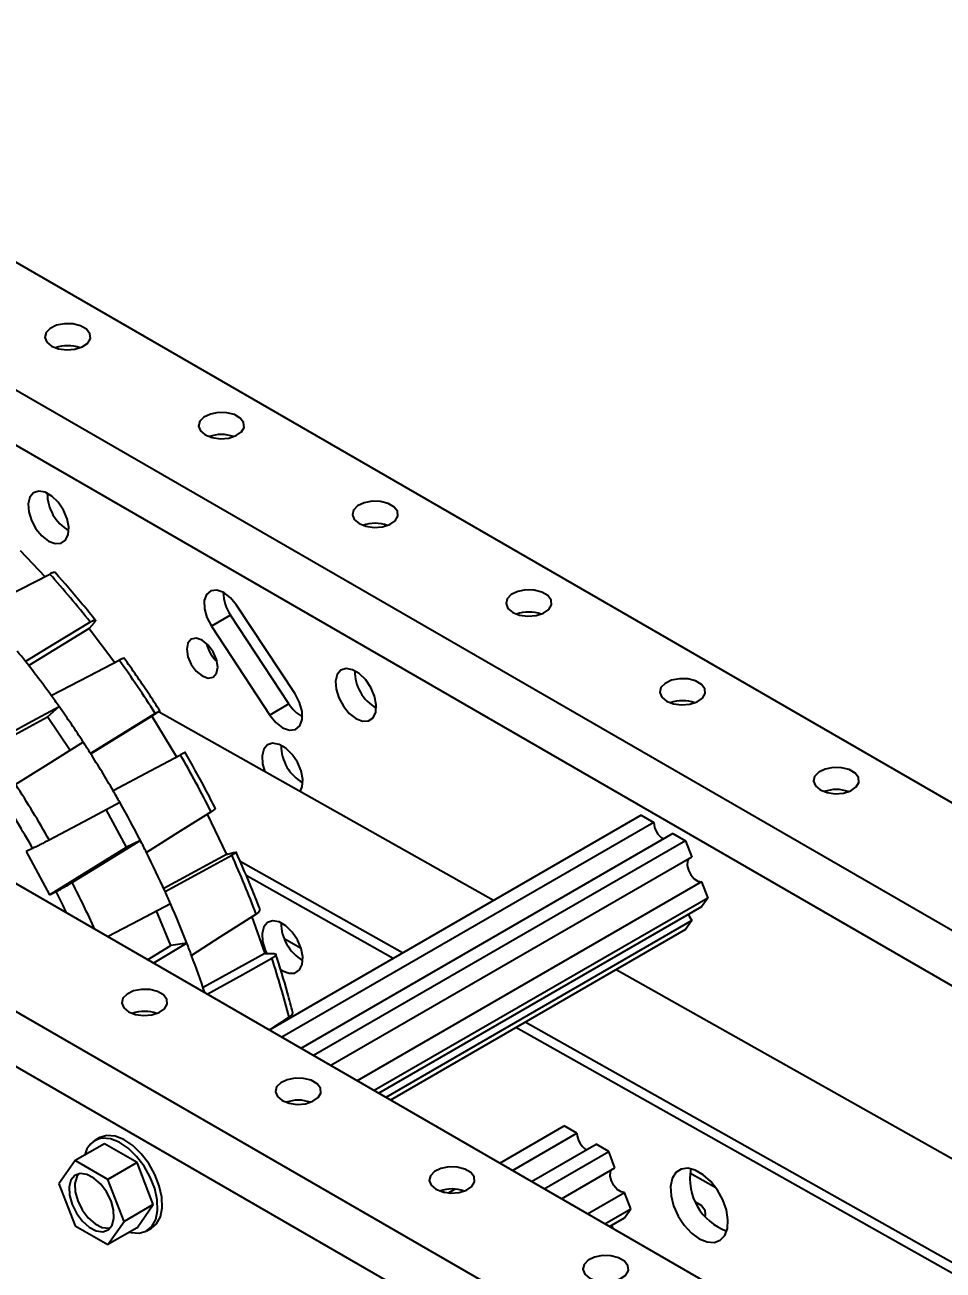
# Model space of a CAD drawing. Header units: inches. Extents: x 0 to 11, y 0 to 8.4.
# Drawn here: x 8.2709 to 8.6229, y 5.7975 to 6.2748 of the extents above; entities that cross this region are included whole.
import ezdxf

# ---------------------------------------------------------------- set-up
doc = ezdxf.new("R2010")
doc.units = ezdxf.units.IN
doc.header["$MEASUREMENT"] = 0
doc.header["$PDSIZE"] = -1
doc.layers.add('OBJ', color=50, linetype='Continuous')
doc.dimstyles.get("Standard").update_dxf_attribs({"dimtxt": 0.18, "dimasz": 0.18, "dimexe": 0.18, "dimexo": 0.0625, "dimgap": 0.09, "dimtad": 0, "dimtih": 1, "dimtoh": 1, "dimdec": 4, "dimzin": 0, "dimdsep": 46, "dimtxsty": 'Standard', "dimcen": 0.09, "dimadec": 0, "dimazin": 0, "dimtfac": 1, "dimtdec": 4, "dimtofl": 0, "dimtmove": 0, "dimatfit": 3, "dimfxl": 1, "dimtolj": 1, "dimtzin": 0, "dimarcsym": 0})

# ---------------------------------------------------------------- blocks, each defined once
blk = doc.blocks.new('*D8')
at = {"layer": 'Defpoints', "color": 0, "transparency": 16777216}
for p in [(5.711596441947764, 7.075144194756552), (5.711596441947764, 4.366810861423873), (9.602395316461589, 4.366810861423874)]:
    blk.add_point(p, dxfattribs=at)
at = {"layer": 'OBJ', "color": 0, "lineweight": -2, "transparency": 16777216}
for p, q in [((5.761596441947764, 7.075144194756552), (9.727395316461589, 7.075144194756553)), ((9.602395316461589, 6.945144194756553), (9.602395316461589, 5.843477528090212)), ((9.602395316461589, 4.496810861423874), (9.602395316461589, 5.598477528090213)), ((5.761596441947764, 4.366810861423873), (9.727395316461589, 4.366810861423874))]:
    blk.add_line(p, q, dxfattribs=at)
at = {"layer": 'OBJ', "color": 0, "transparency": 16777216}
for points in [[(9.580728649794922, 6.945144194756553), (9.624061983128255, 6.945144194756553), (9.602395316461589, 7.075144194756553)], [(9.580728649794922, 4.496810861423874), (9.624061983128255, 4.496810861423874), (9.602395316461589, 4.366810861423874)]]:
    blk.add_solid(points, dxfattribs=at)
at = {"layer": 'OBJ', "color": 0, "transparency": 16777216, "insert": (9.602395316461589, 5.720977528090209), "char_height": 0.125, "attachment_point": 5}
blk.add_mtext('\\A1;32.500000', dxfattribs=at)

msp = doc.modelspace()

# ---------------------------------------------------------------- linework, layer by layer
at = {"color": 7, "linetype": 'Continuous', "lineweight": 25}
for p, q in [((9.150253326920348, 5.674067209361233), (7.504168863112857, 6.624331543372215)), ((9.107826920049154, 5.649574966006552), (7.46174245624167, 6.59983930001753)), ((9.089558510303315, 5.639028837540935), (7.443474046495835, 6.58929317155191)), ((8.268997759052281, 6.073354208965401), (8.278451515944722, 6.063305026328744)), ((8.374422237850478, 6.018378474403721), (8.352051218192761, 6.052372335699759)), ((8.349730979561862, 6.04850860512184), (8.3423652839245, 6.04425647953943)), ((8.3721019992196, 6.014514743825791), (8.349730979561862, 6.04850860512184)), ((8.295539899167023, 6.043380493192799), (8.272339511530296, 6.029198495936036)), ((8.29739467534691, 6.045631728457172), (8.295539899167023, 6.043380493192799)), ((8.295539899167023, 6.043380493192799), (8.305325683229846, 6.03044549116783)), ((8.3423652839245, 6.04425647953943), (8.36473630358224, 6.010262618243382)), ((8.279500864169222, 6.009508191563342), (8.28395631387488, 6.013566198235837)), ((8.3721019992196, 6.014514743825791), (8.36473630358224, 6.010262618243382)), ((8.248955577138632, 5.99296694885488), (8.279500864169222, 6.009508191563342)), ((8.288209395985868, 5.996677113857274), (8.279500864169222, 6.009508191563342)), ((8.320821237069103, 6.010880910471251), (8.2960420147569, 5.995527195503399)), ((8.319475612043027, 6.009811725007523), (8.29615270888671, 5.995352468658591)), ((8.321801753910162, 6.011368454023494), (8.319475612043027, 6.009811725007523)), ((8.319475612043027, 6.009811725007523), (8.328954371592616, 5.994199750724939)), ((8.32247698381518, 6.011833050076714), (8.321801753910162, 6.011368454023494)), ((8.450462536620748, 5.939152238950776), (8.322338574485688, 6.011333256508141)), ((8.309776571397094, 5.95964264110225), (8.30200718570944, 5.974026390788106)), ((8.340752419850828, 5.972251289059167), (8.348133632208416, 5.956756077479783)), ((8.507121111095923, 5.971860537779578), (8.364523207013992, 5.889540519983927)), ((8.507121111095923, 5.971860537779578), (8.51194343599524, 5.969076668871518)), ((8.51194343599524, 5.969076668871518), (8.369345531913309, 5.886756651075867)), ((8.315161335439846, 5.962170022226564), (8.309776571397094, 5.95964264110225)), ((8.5193091316326, 5.964824543289108), (8.376711227550668, 5.882504525493457)), ((8.524131456531917, 5.962040674381048), (8.381533552449984, 5.879720656585397)), ((8.5193091316326, 5.964824543289108), (8.524131456531917, 5.962040674381048)), ((8.524131456531917, 5.962040674381048), (8.526542618981575, 5.955826153794457)), ((8.273845638721246, 5.959167849382962), (8.271309502568517, 5.957977494041445)), ((8.271309502568517, 5.957977494041445), (8.280260267254484, 5.94140661393383)), ((8.280260267254484, 5.94140661393383), (8.309776571397094, 5.95964264110225)), ((8.348133632208416, 5.956756077479783), (8.324098370217653, 5.94376388162774)), ((8.348541710150812, 5.956878032998185), (8.347904547095181, 5.957236990658711)), ((8.348133632208416, 5.956756077479783), (8.350860461119252, 5.957570999823941)), ((8.350860461119254, 5.957570999823941), (8.351688526730038, 5.957753888110792)), ((8.944013849074407, 5.555007693053834), (8.250461240868988, 5.955387091455765)), ((8.41566397455448, 5.919063456671673), (8.353381087548556, 5.954151679714285)), ((8.526542618981575, 5.955826153794457), (8.38812164958195, 5.875917429065086)), ((8.412084455830332, 5.916997044497043), (8.355674240837672, 5.948776788511732)), ((8.280260267254484, 5.94140661393383), (8.282796403407211, 5.942596969275346)), ((8.530225466800257, 5.946333996354087), (8.398184413770712, 5.870108318949298)), ((8.530225466800257, 5.946333996354087), (8.532636629249915, 5.940119475767497)), ((8.532636629249915, 5.940119475767497), (8.40477251090268, 5.866305091428988)), ((8.532636629249915, 5.940119475767497), (8.530225466800257, 5.936688824088966)), ((8.901587442203205, 5.530515449699148), (8.200669138360428, 5.935146973683493)), ((8.32680747495181, 5.92192772184045), (8.321315616644055, 5.935173267214906)), ((8.35783646890395, 5.932892607618955), (8.362809791574074, 5.918841265424096)), ((8.530225466800257, 5.936688824088966), (8.406538283135328, 5.865285732816736)), ((8.526542618981576, 5.931448792231006), (8.409235351686732, 5.863728748283359)), ((8.524131456531917, 5.928018140552474), (8.41100112391938, 5.862709389671108)), ((8.526542618981576, 5.931448792231006), (8.524131456531917, 5.928018140552474)), ((8.332957940001064, 5.922847684220052), (8.320204737641001, 5.915125027771398)), ((8.332957940001064, 5.922847684220052), (8.32680747495181, 5.92192772184045)), ((8.370285615920992, 5.924620711170924), (8.37671866208861, 5.92090699266708)), ((8.88331903245737, 5.519969321233534), (8.191535675770107, 5.919327352474451)), ((8.317861754927064, 5.916477602901783), (8.32680747495181, 5.92192772184045)), ((8.362809791574074, 5.918841265424096), (8.339168900565623, 5.905854473014107)), ((8.362809791574074, 5.918841265424096), (8.365854454212, 5.918889620093387)), ((8.77433553123126, 5.756692362431385), (8.497507610510647, 5.912648521395937)), ((8.372162251163948, 5.894427367840515), (8.365151112239507, 5.889903001954972)), ((8.370061725007098, 5.893071874961517), (8.370130067136639, 5.892777291436113)), ((8.734187444637744, 5.735534333674226), (8.459129529720231, 5.890493326942204)), ((8.7376240560267, 5.737681255354643), (8.46270904844438, 5.892559739116837)), ((8.452930710342123, 5.838503954656427), (8.47765832854648, 5.852778904794947)), ((8.4824806534458, 5.849995035886887), (8.47765832854648, 5.852778904794947)), ((8.299387618641564, 5.848200800106226), (8.297619851688598, 5.847180289966448)), ((8.457753035241439, 5.835720085748367), (8.4824806534458, 5.849995035886887)), ((8.301376242239948, 5.84594947250118), (8.290180384871162, 5.839486241615917)), ((8.313861835789968, 5.83874169276666), (8.301376242239948, 5.84594947250118)), ((8.465118730878798, 5.831467960165956), (8.489846349083159, 5.845742910304477)), ((8.469941055778115, 5.828684091257896), (8.494668673982476, 5.842959041396417)), ((8.494668673982476, 5.842959041396417), (8.489846349083159, 5.845742910304477)), ((8.497079836432135, 5.836744520809826), (8.494668673982476, 5.842959041396417)), ((8.290180384871162, 5.839486241615917), (8.283937588096151, 5.830603861568092)), ((8.30266597842118, 5.832278461881396), (8.290180384871162, 5.839486241615917)), ((8.313861835789968, 5.83874169276666), (8.30266597842118, 5.832278461881396)), ((8.320104632564977, 5.822651532984313), (8.313861835789968, 5.83874169276666)), ((8.476529152910082, 5.824880863737586), (8.497079836432135, 5.836744520809826)), ((8.30890877519619, 5.816188302099049), (8.30266597842118, 5.832278461881396)), ((8.525823274474437, 5.834830732121463), (8.53567373685014, 5.82914418123361)), ((8.283937588096151, 5.830603861568092), (8.290180384871162, 5.814513701785745)), ((8.430467192409148, 5.828021013934876), (8.431697097291233, 5.827311004959415)), ((8.433164213994356, 5.827092999203879), (8.43573744998188, 5.828578496719773)), ((8.486591917098844, 5.819071753621798), (8.500762684250814, 5.827252363369456)), ((8.503173846700474, 5.821037842782865), (8.500762684250814, 5.827252363369456)), ((8.320104632564977, 5.822651532984313), (8.30890877519619, 5.816188302099049)), ((8.313861835790211, 5.813769152936628), (8.320104632564977, 5.822651532984313)), ((8.49318001423081, 5.815268526101487), (8.503173846700474, 5.821037842782865)), ((8.49494578646346, 5.814249167489236), (8.500762684250814, 5.817607191104334)), ((8.500762684250814, 5.817607191104334), (8.503173846700474, 5.821037842782865)), ((8.290180384871162, 5.814513701785745), (8.30266597842118, 5.807305922051224)), ((8.30266597842118, 5.807305922051224), (8.30890877519619, 5.816188302099049)), ((8.313861835790211, 5.813769152936628), (8.30266597842118, 5.807305922051224)), ((8.317618226341319, 5.812538335471221), (8.319385993294285, 5.813558845610999))]:
    msp.add_line(p, q, dxfattribs=at)
at = {"color": 7, "linetype": 'Continuous', "lineweight": 25, "flags": 128}
for points in [[(8.281102534720393, 6.151665208339592), (8.283755410263145, 6.150616125309336), (8.286885613792625, 6.15019111617775), (8.290070393977116, 6.150447580783115), (8.292879628605231, 6.151350882159356), (8.294933914973932, 6.152779024450245), (8.295955810325934, 6.15453912912579), (8.295807302031431, 6.15639348429648), (8.294508446958512, 6.158091649021176), (8.292234662681974, 6.159404276743954), (8.28929303636784, 6.160154089817332), (8.286080850949947, 6.160239821830891), (8.283031929868315, 6.159649894201142), (8.280558046809675, 6.158463979923386), (8.278993313389355, 6.156842243292212), (8.278549055526256, 6.155003708826011), (8.279285272706506, 6.153196680792116), (8.281102534720393, 6.151665208339592)], [(8.340028099819271, 6.117648203680313), (8.342680975362024, 6.116599120650056), (8.345811178891504, 6.116174111518471), (8.348995959075994, 6.116430576123836), (8.351805193704108, 6.117333877500077), (8.35385948007281, 6.118762019790966), (8.354881375424812, 6.12052212446651), (8.35473286713031, 6.1223764796372), (8.35343401205739, 6.124074644361897), (8.351160227780852, 6.125387272084676), (8.348218601466717, 6.126137085158052), (8.345006416048825, 6.126222817171611), (8.341957494967193, 6.125632889541863), (8.339483611908554, 6.124446975264108), (8.337918878488233, 6.122825238632933), (8.337474620625134, 6.120986704166732), (8.338210837805384, 6.119179676132837), (8.340028099819271, 6.117648203680313)], [(8.279924023418415, 6.076957363804725), (8.28246872567987, 6.075978692095698), (8.284737669966173, 6.07608678192685), (8.286484980957605, 6.077269920087793), (8.28752131039592, 6.079399895200507), (8.287734355906169, 6.08224589141156), (8.287101030701574, 6.085499500871305), (8.285689965395107, 6.088808144509824), (8.283654070807657, 6.09181327944999), (8.281213967707936, 6.09418925269156), (8.278634079128896, 6.09567859066679), (8.276193976029173, 6.096119900496602), (8.274158081441723, 6.095465359413309), (8.272747016135256, 6.093785897099536), (8.272113690930663, 6.091263509356525), (8.27232673644091, 6.088171536035109), (8.273363065879225, 6.084845040421571), (8.275110376870657, 6.081644499931538), (8.27737932115696, 6.078916742788606), (8.279924023418415, 6.076957363804725)], [(8.39895366491815, 6.083631199021034), (8.401606540460904, 6.082582115990777), (8.404736743990382, 6.082157106859192), (8.407921524174874, 6.082413571464556), (8.410730758802988, 6.083316872840798), (8.412785045171688, 6.084745015131687), (8.41380694052369, 6.086505119807231), (8.41365843222919, 6.08835947497792), (8.412359577156268, 6.090057639702618), (8.41008579287973, 6.091370267425396), (8.407144166565596, 6.092120080498773), (8.403931981147704, 6.092205812512333), (8.400883060066072, 6.091615884882584), (8.398409177007432, 6.090429970604828), (8.396844443587112, 6.088808233973654), (8.396400185724012, 6.086969699507453), (8.397136402904263, 6.085162671473558), (8.39895366491815, 6.083631199021034)], [(8.254226210025058, 6.050799978492454), (8.268883543234537, 6.05836626375761), (8.280399752001138, 6.064310659978275)], [(8.352051218192761, 6.052372335699759), (8.349729204362875, 6.055212216958839), (8.347103126359189, 6.057220120610785), (8.344489727945728, 6.058153863841667), (8.342204223540811, 6.05790082343726), (8.340522278706121, 6.056491519804814), (8.339646760811588, 6.054095935761508), (8.339683270236558, 6.051003014098019), (8.340627403405556, 6.047585806813628), (8.3423652839245, 6.04425647953943)], [(8.457879230017028, 6.049614194361755), (8.460532105559782, 6.048565111331497), (8.46366230908926, 6.048140102199912), (8.466847089273752, 6.048396566805278), (8.469656323901866, 6.049299868181518), (8.471710610270566, 6.050728010472408), (8.472732505622568, 6.052488115147952), (8.472583997328067, 6.054342470318642), (8.471285142255146, 6.056040635043339), (8.469011357978609, 6.057353262766116), (8.466069731664474, 6.058103075839494), (8.462857546246582, 6.058188807853052), (8.45980862516495, 6.057598880223305), (8.45733474210631, 6.056412965945548), (8.45577000868599, 6.054791229314374), (8.45532575082289, 6.052952694848174), (8.45606196800314, 6.051145666814278), (8.457879230017028, 6.049614194361755)], [(8.29591638938415, 6.04590130746716), (8.2820091626608, 6.037446038201985), (8.271081692552533, 6.030802184387021)], [(8.338849588517293, 6.038898943552909), (8.336583329847931, 6.039686674787923), (8.334662088517293, 6.039313376988774), (8.333378356101875, 6.03783588136143), (8.332927569224857, 6.035479123221624), (8.333378356101875, 6.032601897632074), (8.334662088517293, 6.029642236106675), (8.336583329847931, 6.027050720283269), (8.338849588517293, 6.025221884953823), (8.341115847186655, 6.024434153718809), (8.343037088517294, 6.024807451517957), (8.344320820932714, 6.026284947145301), (8.344771607809731, 6.028641705285108), (8.344320820932714, 6.031518930874658), (8.343037088517294, 6.034478592400058), (8.341115847186655, 6.037070108223462), (8.338849588517293, 6.038898943552909)], [(8.280986560834215, 6.017709774984003), (8.295532815144373, 6.025321385070651), (8.306961650505876, 6.031301509018855)], [(8.397775153616173, 6.008923354486167), (8.400319855877628, 6.007944682777139), (8.402588800163931, 6.008052772608291), (8.404336111155361, 6.009235910769235), (8.405372440593677, 6.011365885881949), (8.405585486103925, 6.014211882093002), (8.404952160899331, 6.017465491552747), (8.403541095592864, 6.020774135191265), (8.401505201005413, 6.02377927013143), (8.399065097905693, 6.026155243373002), (8.396485209326652, 6.027644581348231), (8.39404510622693, 6.028085891178044), (8.392009211639479, 6.027431350094751), (8.390598146333014, 6.025751887780978), (8.38996482112842, 6.023229500037966), (8.390177866638666, 6.02013752671655), (8.391214196076982, 6.016811031103013), (8.392961507068414, 6.013610490612979), (8.395230451354717, 6.010882733470048), (8.397775153616173, 6.008923354486167)], [(8.516804795115906, 6.015597189702475), (8.51945767065866, 6.014548106672218), (8.522587874188138, 6.014123097540634), (8.52577265437263, 6.014379562145998), (8.528581889000744, 6.015282863522239), (8.530636175369445, 6.016711005813128), (8.531658070721448, 6.018471110488672), (8.531509562426946, 6.020325465659361), (8.530210707354025, 6.02202363038406), (8.527936923077487, 6.023336258106838), (8.524995296763352, 6.024086071180215), (8.521783111345462, 6.024171803193775), (8.518734190263828, 6.023581875564025), (8.516260307205188, 6.02239596128627), (8.514695573784868, 6.020774224655095), (8.514251315921769, 6.018935690188894), (8.514987533102019, 6.017128662154999), (8.516804795115906, 6.015597189702475)], [(8.36473630358224, 6.010262618243382), (8.367058317412125, 6.007422736984311), (8.369684395415806, 6.005414833332376), (8.372297793829262, 6.004481090101502), (8.374583298234171, 6.004734130505915), (8.376265243068852, 6.006143434138365), (8.37714076096338, 6.008539018181672), (8.377104251538405, 6.011631939845156), (8.376160118369404, 6.015049147129542), (8.374422237850478, 6.018378474403721)], [(8.25694213734564, 5.998880371659655), (8.272070279645956, 6.007104624642088), (8.28395631387488, 6.013566198235837)], [(8.293266904488783, 5.999848052149664), (8.278739473347692, 5.990739696193606), (8.267324698890539, 5.983582792598623)], [(8.37636542085244, 5.980896227546635), (8.377176557693861, 5.982733277957691), (8.377389603204112, 5.98557927416875), (8.376756277999515, 5.988832883628502), (8.375345212693045, 5.992141527267028), (8.37330931810559, 5.9951466622072), (8.370869215005863, 5.997522635448777), (8.368289326426817, 5.99901197342401), (8.36584922332709, 5.999453283253822), (8.363813328739635, 5.998798742170528), (8.362402263433165, 5.997119279856752), (8.361768938228568, 5.994596892113734), (8.361981983738819, 5.991504918792312), (8.362889584957816, 5.988488090388692)], [(8.30468746848665, 5.981287716109074), (8.319121504425349, 5.988967868248893), (8.330462081474659, 5.995001974611078)], [(8.575730360214786, 5.981580185043196), (8.578383235757538, 5.980531102012939), (8.581513439287018, 5.980106092881353), (8.58469821947151, 5.980362557486719), (8.587507454099624, 5.98126585886296), (8.589561740468323, 5.98269400115385), (8.590583635820327, 5.984454105829394), (8.590435127525826, 5.986308461000084), (8.589136272452905, 5.98800662572478), (8.586862488176365, 5.989319253447558), (8.583920861862232, 5.990069066520936), (8.58070867644434, 5.990154798534494), (8.577659755362708, 5.989564870904747), (8.575185872304067, 5.98837895662699), (8.573621138883746, 5.986757219995816), (8.573176881020647, 5.984918685529615), (8.573913098200897, 5.98311165749572), (8.575730360214786, 5.981580185043196)], [(8.280194174019924, 5.962386146170449), (8.295343901959008, 5.970470599929718), (8.307246815717457, 5.976822463892846)], [(8.342243500693664, 5.973190599580538), (8.328379280967114, 5.964456795828504), (8.317485441455466, 5.957594357705855)], [(8.315161335439846, 5.962170022226564), (8.300522396719334, 5.953141077817722), (8.289019928638906, 5.946046701800997)], [(8.32460879289658, 5.942640467696134), (8.338932880690113, 5.950410296505201), (8.350186996204286, 5.956514999739481)], [(8.525194902446964, 5.955048133599651), (8.524826685068561, 5.954234403997294), (8.524732702345863, 5.95263284512978), (8.525194603121667, 5.950794891097211), (8.526142067189994, 5.94900035373995), (8.527430851735227, 5.947522435103119), (8.528864750993215, 5.946586134901809), (8.530225466800257, 5.946333996354087)], [(8.302544722899702, 5.925319937276801), (8.314775465335497, 5.931740100113831), (8.326679969846978, 5.937989214440886)], [(8.359532275617786, 5.933975575819216), (8.345660365508987, 5.925116761072148), (8.334760424978995, 5.918156241075986)], [(8.52519430388062, 5.933784395557959), (8.525462243272182, 5.93316657638806), (8.526542618981576, 5.931448792231006)], [(8.36880541895225, 5.912736640821443), (8.36957927071634, 5.912245678904758), (8.372123972977802, 5.911267007195727), (8.37439291726411, 5.911375097026881), (8.376140228255544, 5.912558235187825), (8.377176557693861, 5.914688210300544), (8.377389603204112, 5.917534206511604), (8.376756277999515, 5.920787815971356), (8.375345212693045, 5.924096459609882), (8.37330931810559, 5.927101594550054), (8.370869215005863, 5.92947756779163), (8.368289326426817, 5.930966905766864), (8.36584922332709, 5.931408215596676), (8.363813328739635, 5.930753674513382), (8.362402263433166, 5.929074212199606), (8.36176893822857, 5.926551824456589), (8.361981983738819, 5.923459851135165), (8.363018313177136, 5.920133355521621), (8.363622112560359, 5.918854166529185)], [(8.340738637924575, 5.903271059456499), (8.354364985295893, 5.910820222145933), (8.365537063141991, 5.917009991660183)], [(8.310565317269832, 5.89653767339521), (8.313218192812586, 5.895488590364954), (8.316348396342065, 5.895063581233368), (8.319533176526557, 5.895320045838734), (8.32234241115467, 5.896223347214973), (8.32439669752337, 5.897651489505863), (8.325418592875373, 5.899411594181408), (8.325270084580872, 5.901265949352097), (8.323971229507952, 5.902964114076794), (8.321697445231413, 5.904276741799573), (8.31875581891728, 5.90502655487295), (8.315543633499388, 5.905112286886508), (8.312494712417756, 5.90452235925676), (8.310020829359116, 5.903336444979004), (8.308456095938796, 5.90171470834783), (8.308011838075696, 5.89987617388163), (8.308748055255945, 5.898069145847734), (8.310565317269832, 5.89653767339521)], [(8.36949088236873, 5.862520668735915), (8.372143757911482, 5.861471585705657), (8.375273961440962, 5.861046576574071), (8.378458741625453, 5.861303041179436), (8.381267976253566, 5.862206342555678), (8.383322262622267, 5.863634484846567), (8.38434415797427, 5.86539458952211), (8.384195649679768, 5.8672489446928), (8.382896794606847, 5.868947109417497), (8.38062301033031, 5.870259737140276), (8.377681384016178, 5.871009550213653), (8.374469198598284, 5.871095282227212), (8.371420277516654, 5.870505354597464), (8.368946394458014, 5.869319440319708), (8.367381661037692, 5.867697703688534), (8.366937403174592, 5.865859169222333), (8.367673620354843, 5.864052141188438), (8.36949088236873, 5.862520668735915)], [(8.302315738156059, 5.849104765144122), (8.29959020421073, 5.848313105310997), (8.299387618641564, 5.848200800106226)], [(8.31092355735867, 5.812072920903413), (8.311553628122555, 5.811901878000863), (8.314690106826824, 5.811634370433324), (8.317415640772152, 5.812426030266448), (8.319571831832551, 5.814230849108301), (8.321033370021025, 5.816943937448045), (8.321715316050536, 5.820407620453048), (8.321578037696622, 5.824420601457035), (8.320629513078226, 5.828749660590646), (8.318924866998419, 5.833143208672528), (8.316563167291228, 5.837345908658055), (8.313681667359205, 5.841113514900266), (8.31044782950457, 5.84422706781905), (8.307049592628912, 5.846505619036075), (8.30368444990736, 5.847816747436805), (8.300547971203093, 5.848084255004344)], [(8.319385993294285, 5.813558845610999), (8.321339598785517, 5.81525135924808), (8.322801136973991, 5.817964447587824), (8.323483083003502, 5.821428130592827), (8.32334580464959, 5.825441111596813), (8.322397280031192, 5.829770170730425), (8.320692633951387, 5.834163718812305), (8.318330934244196, 5.838366418797833), (8.315449434312171, 5.842134025040044), (8.312215596457536, 5.845247577958828), (8.30881735958188, 5.847526129175853), (8.305452216860328, 5.848837257576582), (8.302315738156059, 5.849104765144122)], [(8.428416447467605, 5.828503664076627), (8.431069323010357, 5.82745458104637), (8.434199526539835, 5.827029571914784), (8.437384306724327, 5.827286036520149), (8.440193541352443, 5.828189337896389), (8.442247827721143, 5.82961748018728), (8.443269723073145, 5.831377584862823), (8.443121214778644, 5.833231940033514), (8.441822359705723, 5.83493010475821), (8.439548575429185, 5.836242732480989), (8.436606949115053, 5.836992545554367), (8.433394763697159, 5.837078277567925), (8.430345842615528, 5.836488349938177), (8.427871959556887, 5.835302435660421), (8.426307226136567, 5.833680699029247), (8.425862968273465, 5.831842164563046), (8.426599185453716, 5.830035136529151), (8.428416447467605, 5.828503664076627)], [(8.292098045167913, 5.834543671531542), (8.289994776059569, 5.833791077674571), (8.288520764079378, 5.83202094919849), (8.287820295790004, 5.829406558611745), (8.287961937908062, 5.826203820680499), (8.288931825516158, 5.822726241708248), (8.290635019257607, 5.819314231354515), (8.292904798662148, 5.816301780965597), (8.29551898190718, 5.813983770174536), (8.298221674522596, 5.812587102028092), (8.300748318124429, 5.8122484921356), (8.302851587232773, 5.813001085992569), (8.304325599212964, 5.814771214468651), (8.305026067502338, 5.817385605055396), (8.304884425384278, 5.820588342986642), (8.303914537776183, 5.824065921958893), (8.302211344034733, 5.827477932312626), (8.299941564630194, 5.830490382701545), (8.297327381385161, 5.832808393492606), (8.294624688769746, 5.834205061639048), (8.292098045167913, 5.834543671531542)], [(8.291529909035535, 5.834458109642094), (8.290759935553135, 5.833313595375543), (8.290059467263761, 5.830699204788798), (8.29020110938182, 5.827496466857551), (8.291170996989916, 5.824018887885301), (8.292874190731366, 5.820606877531568), (8.295143970135905, 5.817594427142649), (8.297758153380938, 5.815276416351587), (8.300460845996353, 5.813879748205145), (8.302987489598186, 5.813541138312654), (8.303555625730638, 5.813626700202145)], [(8.500762684250814, 5.827252363369456), (8.499401968443772, 5.827504501917177), (8.497968069185786, 5.828440802118487), (8.496679284640553, 5.829918720755318), (8.495731820572226, 5.831713258112579), (8.495269919796423, 5.833551212145149), (8.49536390251912, 5.835152771012662), (8.495732119897523, 5.83596650061502)], [(8.529372800656871, 5.809542888931705), (8.5323536620073, 5.808295192244796), (8.535113446507898, 5.808086267397573), (8.537447473567434, 5.808931609390182), (8.539182639076365, 5.810768523074219), (8.540190253746747, 5.813460772965056), (8.540395587408005, 5.816808687204515), (8.53978341140183, 5.820563966309145), (8.538399128022073, 5.824448098407011), (8.536345403234339, 5.828173015189138), (8.533774552410971, 5.831462456618159), (8.530877243796674, 5.834072459871472), (8.527868357517068, 5.835809452947751), (8.52497104890277, 5.836544611016744), (8.522400198079401, 5.836223410767598), (8.520346473291669, 5.834869674153397), (8.518962189911912, 5.832583801625884), (8.518350013905737, 5.829535325893255), (8.518555347566997, 5.825950338454749), (8.519562962237378, 5.822094721428456), (8.521298127746308, 5.818254428290939), (8.523632154805844, 5.814714276016038), (8.526391939306444, 5.811736821502862), (8.529372800656871, 5.809542888931705)], [(8.528117605112957, 5.82355058176662), (8.530210707354025, 5.822311356810336), (8.531509562426946, 5.820613192085639), (8.531658070721448, 5.818758836914949), (8.531518458453405, 5.818322267980291)], [(8.49633963310874, 5.813444516948389), (8.49599946072274, 5.814084943403429), (8.495731521331178, 5.814702762573328)], [(8.48734201256648, 5.794486659417344), (8.489994888109232, 5.793437576387086), (8.493125091638712, 5.793012567255502), (8.496309871823202, 5.793269031860866), (8.499119106451316, 5.794172333237107), (8.501173392820016, 5.795600475527997), (8.50219528817202, 5.797360580203541), (8.502046779877517, 5.799214935374231), (8.500747924804598, 5.800913100098928), (8.49847414052806, 5.802225727821707), (8.495532514213926, 5.802975540895082), (8.492320328796033, 5.803061272908643), (8.489271407714401, 5.802471345278894), (8.486797524655762, 5.801285431001139), (8.48523279123544, 5.799663694369963), (8.48478853337234, 5.797825159903763), (8.485524750552592, 5.796018131869868), (8.48734201256648, 5.794486659417344)]]:
    msp.add_lwpolyline(points, dxfattribs=at)
at = {"color": 7, "linetype": 'Continuous', "lineweight": 25}
for centre, radius, start, end in [((8.28728971905578, 6.137656874663914), 0.01413889598632559, 70.49262571273009, 109.5073742878505), ((8.34621528415465, 6.10363987000635), 0.0141388959846398, 70.49262568998847, 109.5073743099205), ((8.29573018725972, 6.095132061963921), 0.01626503594346719, 179.3863820837384, 240.6082413835593), ((8.405140849253524, 6.06962286535187), 0.01413889597992434, 70.49262562692822, 109.507374371453), ((7.987416313289502, 5.801620653766832), 0.3935039195772561, 38.37335628172885, 41.87951730709291), ((8.362518177560682, 6.057443533626763), 0.0155995314047934, 180.4505359461048, 214.943545392692), ((8.46406641435241, 6.035605860687856), 0.01413889598457661, 70.492625689073, 109.5073743108292), ((8.353872207534389, 6.040732787615277), 0.01368724084614834, 193.0620283764887, 226.9325950908084), ((7.952694742860563, 5.779801049033503), 0.4054279463516448, 38.25056630018906, 38.96215379961536), ((7.946151749080012, 5.774688356330007), 0.4137315084533371, 35.97195578631949, 38.24561879958637), ((7.963350460702081, 5.783176875955813), 0.4238330842336978, 32.49658344141546, 35.83337844596461), ((8.413581317457464, 6.027098052645355), 0.01626503594345324, 179.3863820836502, 240.608241383648), ((7.940480001567846, 5.770528466976079), 0.4207651553205534, 35.28254600226791, 35.97673460089643), ((7.936090455120265, 5.767448837112828), 0.4261272241165066, 33.05030640651658, 35.27965548067079), ((8.384086097218862, 6.021807871315097), 0.01402883863444127, 211.3233173242695, 240.7630137910811), ((8.522991979451291, 6.001588856028657), 0.01413889598449817, 70.49262568815064, 109.5073743117651), ((7.932783925091794, 5.765272915744541), 0.4300854252987568, 32.36891993888337, 33.05304280829738), ((7.930941780909669, 5.764113503401158), 0.4322620474292108, 30.1597931806324, 32.36799669889258), ((7.95858579627505, 5.780045358315841), 0.4295326744066844, 26.7221077897645, 30.02931237630634), ((8.385385434557639, 5.998465444721116), 0.0162650359434767, 179.3863820835322, 240.6082413837672), ((7.906410238028354, 5.749949595024863), 0.4299345520750588, 29.6113235054762, 32.91646637404946), ((7.930334433539794, 5.763753806690336), 0.4329678931756048, 29.47948610555398, 30.16056921681289), ((8.58191754455017, 5.967571851369084), 0.01413889598478689, 70.49262569226836, 109.5073743077384), ((7.908036077703703, 5.750888224525071), 0.4209477842473949, 29.65572677340965, 32.87206310611693), ((7.93130441709157, 5.764293355506574), 0.4318579731764245, 27.27091964736528, 29.480500518469), ((8.519939519931034, 5.969440584290048), 0.008004360857689859, 182.6058304799801, 237.3887929873475), ((7.933590352461913, 5.765481541211325), 0.4292816949449728, 26.58478106149986, 27.26975758130139), ((7.937488849676567, 5.767407740785018), 0.4249333583273645, 24.35423948647963, 26.58776266751692), ((7.976674061495394, 5.788442262308428), 0.4095855923520954, 20.81296205820594, 24.22671417685915), ((7.911734369028792, 5.752779892864357), 0.416794380785378, 25.82589742930424, 27.09205050563447), ((7.912215159751086, 5.752886011680071), 0.4234299069085646, 24.44779562614803, 27.14094941219559), ((7.942707902611684, 5.769795377872279), 0.4191941257658714, 23.65518043447775, 24.35110239391183), ((7.949493651879834, 5.772728251144971), 0.4118017781058083, 21.37945748940108, 23.66021874568164), ((8.385385434557659, 5.930420377063982), 0.01626503594349759, 179.3863820836707, 240.6082413836292), ((7.957527198620273, 5.775912605639992), 0.40316021491593, 20.65999471898875, 21.37424815071074), ((7.966717483063242, 5.779328173666888), 0.393355868641295, 18.44333718566655, 20.6667847562593), ((8.016365183559252, 5.802308379378393), 0.3675288578484486, 14.51563780480322, 18.18515187336992), ((8.316752501605222, 5.882529339721021), 0.01413889598486456, 70.4926256930222, 109.5073743070085), ((8.375678066704113, 5.848512335061765), 0.01413889598482198, 70.4926256925716, 109.5073743074284), ((8.301571604998848, 5.84034487187873), 0.007806784057014063, 97.5343788405743, 170.6321846093241), ((8.490476737381591, 5.850358951305414), 0.008004360857687406, 182.6058304799553, 237.3887929873514), ((8.547048518006466, 5.832505313545638), 0.02123556034543311, 169.5367515877697, 250.4578718795281), ((8.43460363180299, 5.814495330402476), 0.01413889598482498, 70.49262569278802, 109.5073743072255)]:
    msp.add_arc(centre, radius, start, end, dxfattribs=at)
for points, knots in [([(8.282650360961007, 6.064570618278218), (8.282623198544407, 6.064639649349403), (8.282549994072133, 6.064825692557956), (8.282151570019222, 6.064861143289864), (8.28149566018137, 6.064804823175404), (8.280829122090099, 6.064504270081511), (8.280399752001138, 6.064310659978275)], [0, 0, 0, 0, 0.1391566970922121, 0.3750363129842543, 0.5974112846584805, 1, 1, 1, 1]), ([(8.298082502696111, 6.046376297703004), (8.296357651143024, 6.048531895299495), (8.291281398067747, 6.054875837715094), (8.285992340087047, 6.060891501715086), (8.28250044228278, 6.064863113293072)], [0, 0, 0, 0, 0.3397883296024869, 1, 1, 1, 1]), ([(8.29591638938415, 6.04590130746716), (8.29630050634714, 6.046121410848934), (8.296908331039607, 6.046469701300088), (8.297482137010391, 6.046678992966045), (8.297883104277883, 6.046724107474889), (8.298006548816694, 6.046466038099709), (8.2975986212714, 6.045909815446985), (8.29739467534691, 6.045631728457172)], [0, 0, 0, 0, 0.2258044886554786, 0.357311853153512, 0.5009271414585474, 0.7504854067899802, 1, 1, 1, 1]), ([(8.308982377031505, 6.031806764582646), (8.308975659594292, 6.031860765426671), (8.308959301359254, 6.031992267734871), (8.308614538884996, 6.031960343286069), (8.308031078247334, 6.031819174230045), (8.307380645722734, 6.03150432706725), (8.306961650505876, 6.031301509018855)], [0, 0, 0, 0, 0.1603147453724299, 0.3903968435224588, 0.6073062199597764, 1, 1, 1, 1]), ([(8.322765695663172, 6.011642162425555), (8.32124262967804, 6.014008380573402), (8.316760458746534, 6.020971830813513), (8.31200231130498, 6.027692316185715), (8.308861008163033, 6.032129144189557)], [0, 0, 0, 0, 0.339805422061502, 1, 1, 1, 1]), ([(8.320821237069103, 6.010880910471251), (8.321200637049833, 6.011114930697016), (8.321800997612968, 6.011485243089378), (8.322298494986914, 6.011778529906512), (8.322575240058377, 6.011935890080349), (8.322527732583396, 6.011893358575459), (8.322508419568917, 6.011876068421222)], [0, 0, 0, 0, 0.3767787324841034, 0.5962127135011845, 0.8358500485704883, 1, 1, 1, 1]), ([(8.332257426375808, 5.995817676065359), (8.332273687323221, 5.995841353112697), (8.332312181967733, 5.995897403937849), (8.332024236909591, 5.995782458915206), (8.33150715656426, 5.995547596833401), (8.330871535471866, 5.995215746044459), (8.330462081474659, 5.995001974611078)], [0, 0, 0, 0, 0.1669452315988451, 0.395210511394732, 0.6104070860100668, 1, 1, 1, 1]), ([(8.343986311133458, 5.974276527051536), (8.3427099825298, 5.976783130045191), (8.338954106098013, 5.984159358299221), (8.334866854226487, 5.99138501332216), (8.33216853954944, 5.996155233414419)], [0, 0, 0, 0, 0.3398217771102225, 1, 1, 1, 1]), ([(8.342243500693664, 5.973190599580538), (8.342617793126909, 5.973437497510425), (8.343210071533418, 5.973828187515073), (8.343656261166343, 5.974222693069069), (8.34388497995767, 5.974472932337237), (8.343791996224688, 5.97451695193981), (8.343754329991862, 5.974534783581389)], [0, 0, 0, 0, 0.3771477792586166, 0.596796691242696, 0.8366687460612242, 1, 1, 1, 1]), ([(8.280194174019924, 5.962386146170449), (8.279664434522443, 5.962105980676448), (8.278605242155702, 5.961545801278679), (8.27677929847903, 5.960610277710803), (8.275058739328507, 5.959747914589365), (8.274250489295133, 5.959361435743647), (8.273845638721246, 5.959167849382962)], [0, 0, 0, 0, 0.249912363939476, 0.4996895068213323, 0.7493956301627037, 1, 1, 1, 1]), ([(8.351788679022345, 5.957670162005581), (8.351822527596214, 5.957658631026788), (8.351904947828203, 5.957630553449554), (8.351669337245966, 5.957427121324042), (8.351210603347743, 5.957091998232163), (8.350588039191503, 5.956741064202399), (8.350186996204286, 5.956514999739481)], [0, 0, 0, 0, 0.1603354547593317, 0.3904118805316555, 0.6073159080023184, 1, 1, 1, 1]), ([(8.361114973811219, 5.935386656473946), (8.36012339948302, 5.937959468775634), (8.357205617814122, 5.945530161519375), (8.353910580801033, 5.953046900564389), (8.35173532397831, 5.958009162847738)], [0, 0, 0, 0, 0.339838425461656, 1, 1, 1, 1]), ([(8.282796403407211, 5.942596969275346), (8.2831981166859, 5.942793376833768), (8.284001324949678, 5.943186085221464), (8.28569098856128, 5.944100297306929), (8.28747749389814, 5.945112807153756), (8.288505168991184, 5.945735031383495), (8.289019928638906, 5.946046701800997)], [0, 0, 0, 0, 0.249913670934094, 0.4996915371566901, 0.7493968572079464, 1, 1, 1, 1]), ([(8.359532275617786, 5.933975575819216), (8.359903199388937, 5.93423537924834), (8.360490147241793, 5.934646490847943), (8.360895177339364, 5.935144241387506), (8.361086016075307, 5.935482173811494), (8.360964495277246, 5.935610319585038), (8.360918454486626, 5.935658870391344)], [0, 0, 0, 0, 0.3836763006384677, 0.6071273894173337, 0.8511516884893459, 1, 1, 1, 1]), ([(8.365854454212, 5.918889620093387), (8.36622085350645, 5.918867689782297), (8.366953405904622, 5.918823843895515), (8.367164741445006, 5.918459003579067), (8.366966360891288, 5.918064677528127), (8.366536233068114, 5.917618438899352), (8.365928531777975, 5.917248377548867), (8.365537063141991, 5.917009991660183)], [0, 0, 0, 0, 0.2498545218870705, 0.4995411617176183, 0.6366718540076295, 0.7659515027635809, 1, 1, 1, 1]), ([(8.37363785183962, 5.896120540444199), (8.372961004222633, 5.898683780839698), (8.37096943467787, 5.906225909052112), (8.368565540420866, 5.913811879226709), (8.366978624965139, 5.918819709035226)], [0, 0, 0, 0, 0.3398563804948285, 1, 1, 1, 1]), ([(8.372162251163948, 5.894427367840515), (8.372531746740728, 5.894699678144396), (8.373116434624446, 5.895130580556486), (8.373490879158437, 5.895730750360597), (8.373658145426951, 5.896138692457103), (8.373530069735864, 5.896333809697789), (8.373489373524244, 5.896395808445953)], [0, 0, 0, 0, 0.3976728670338321, 0.6292754816304, 0.8822018189067665, 1, 1, 1, 1])]:
    msp.add_open_spline(points, degree=3, knots=knots, dxfattribs=at)

# ---------------------------------------------------------------- dimensions: what is measured, and where the dimension line sits
at = {"layer": 'OBJ'}
dim = msp.add_linear_dim(base=(9.602395316461589, 4.366810861423874), p1=(5.711596441947762, 7.075144194756549), p2=(5.711596441947762, 4.366810861423871), angle=90, dimstyle='Standard', override={"dimtxt": 0.125, "dimasz": 0.13, "dimexe": 0.125, "dimexo": 0.05, "dimgap": 0.06, "dimdec": 6, "dimlfac": 12, "dimzin": 1, "dimadec": 2, "dimtdec": 2, "dimtzin": 1}, dxfattribs=at)
dim.commit()
dim.dimension.update_dxf_attribs({"geometry": '*D8', "text_midpoint": (9.602395316461589, 5.720977528090209)})

doc.saveas('drawing.dxf')
